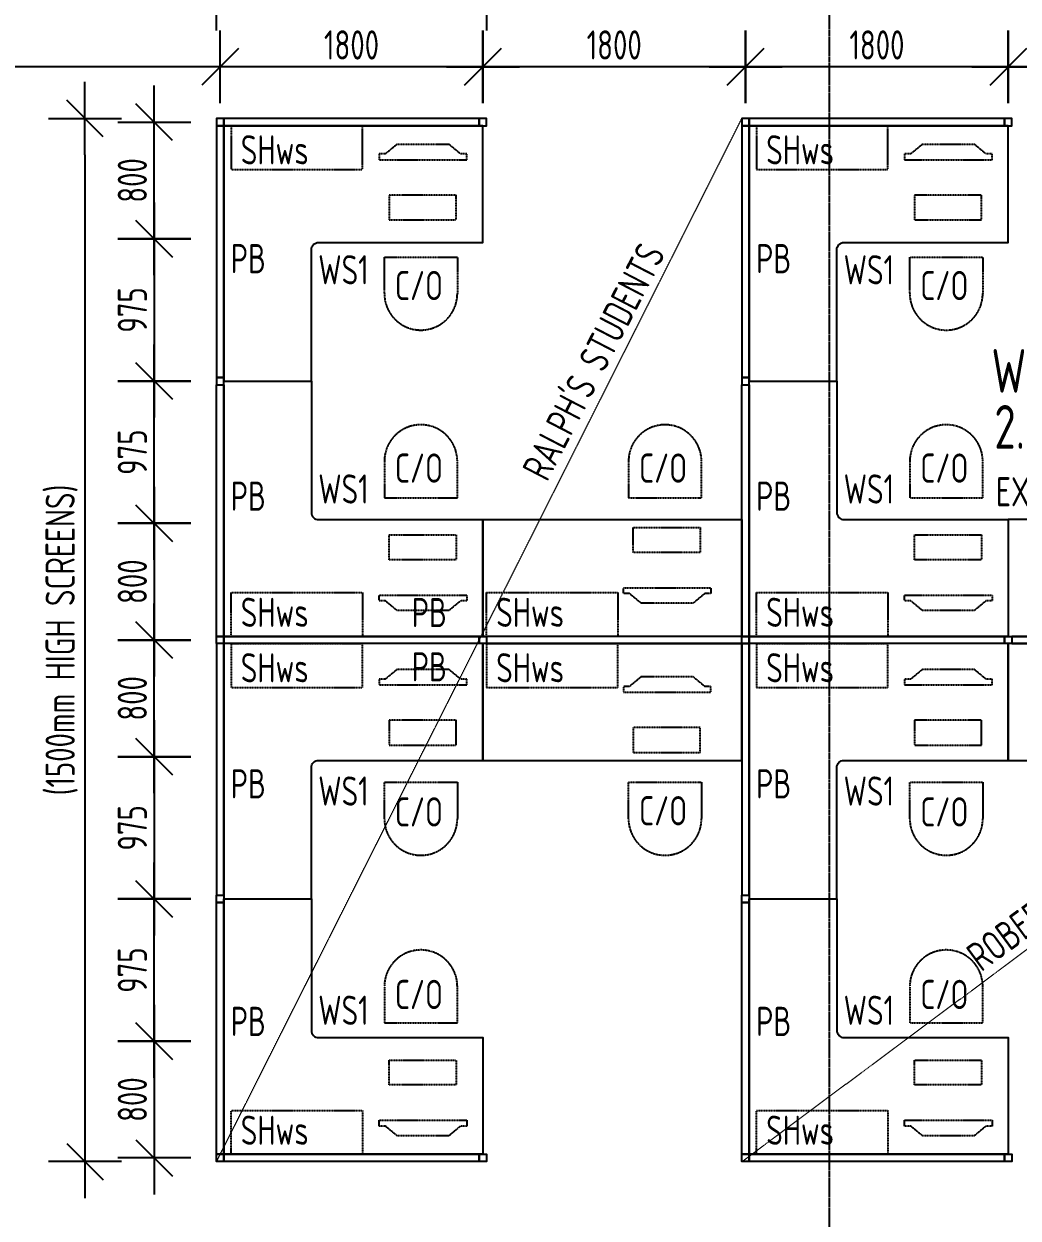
# Model space of a CAD drawing. Header units: millimetres. Extents: x -45258 to 103756, y -3540 to 105026.
# Drawn here: x 40454 to 47266, y 7605 to 15791 of the extents above; entities that cross this region are included whole.
import ezdxf
from ezdxf.enums import TextEntityAlignment as Align

# ---------------------------------------------------------------- set-up
doc = ezdxf.new("R2010")
doc.units = ezdxf.units.MM
doc.header["$LTSCALE"] = 0.4
for name, pattern in [('BLD-80-FL-2$0$CENTER', [50.8, 31.75, -6.35, 6.35, -6.35]), ('BLD-80-FL-2$0$DASHED2', [9.525, 6.35, -3.175]), ('BLD-80-FL-2$0$HIDDEN2', [4.7625, 3.175, -1.5875])]:
    doc.linetypes.add(name, pattern=pattern)
for name, color, linetype in [('BLD-80-FL-2$0$FU-EQPT-6H2', 6, 'BLD-80-FL-2$0$HIDDEN2'), ('BLD-80-FL-2$0$FU-EQPT-8H2', 8, 'BLD-80-FL-2$0$HIDDEN2'), ('BLD-80-FL-2$0$FU-FIXD-7CO-NEW', 7, 'Continuous'), ('BLD-80-FL-2$0$FU-FURN-6H2', 6, 'BLD-80-FL-2$0$HIDDEN2'), ('BLD-80-FL-2$0$ST-GRID-9CE', 9, 'BLD-80-FL-2$0$CENTER'), ('BLD-80-FL-2$0$TX-ATTR-7CO', 7, 'Continuous'), ('BLD-80-FL-2$0$TX-DIMS-8C0-100', 8, 'Continuous'), ('BLD-80-FL-2$0$TX-NOTE-7CO', 7, 'Continuous'), ('BLD-80-FL-2$0$TX-RMNU-2C0-100', 2, 'Continuous'), ('BLD-80-FL-2$0$TX-ROOM-2CO-100', 2, 'Continuous'), ('BLD-80-FL-2$0$TX-ROOM-2CO-NEW', 2, 'Continuous'), ('BLD-80-FL-2$0$TX-TEXT-7C0-100', 7, 'Continuous'), ('XREF', 8, 'Continuous')]:
    doc.layers.add(name, color=color, linetype=linetype)
doc.layers.add('BLD-80-FL-2$0$TX-LINE-6CO', color=6, linetype='Continuous', lineweight=18)
doc.styles.add('BLD-80-FL-2$0$Isocp2', font='isocp2.shx')
doc.styles.add('BLD-80-FL-2$0$STANDARD', font='isocp2.shx', dxfattribs={"width": 0.8})
doc.dimstyles.new('BLD-80-FL-2$0$TX-DIMS100', dxfattribs={"dimtxt": 200, "dimasz": 250, "dimexe": 125, "dimexo": 500, "dimgap": 50, "dimtad": 1, "dimdec": 1, "dimdsep": 46, "dimtxsty": 'BLD-80-FL-2$0$STANDARD', "dimblk1": 'BLD-80-FL-2$0$DIMTICK', "dimblk2": 'BLD-80-FL-2$0$DIMTICK', "dimsah": 1, "dimcen": 2.5, "dimse1": 1, "dimse2": 1, "dimclrd": 8, "dimclre": 8, "dimclrt": 2, "dimadec": 0, "dimazin": 0, "dimtfac": 1, "dimtdec": 1, "dimtmove": 2, "dimatfit": 3, "dimldrblk": 'BLD-80-FL-2$0$DIMTICK', "dimfxl": 1, "dimtolj": 1, "dimtzin": 0, "dimarcsym": 0})

# ---------------------------------------------------------------- blocks, each defined once
blk = doc.blocks.new('*U23')
blk.add_lwpolyline([(0, 822.5), (900, 822.5), (900, 1122.5), (0, 1122.5)], close=True)
at = {"layer": 'BLD-80-FL-2$0$TX-ATTR-7CO', "linetype": 'Continuous', "ltscale": 5, "style": 'BLD-80-FL-2$0$STANDARD', "width": 0.8}
for p in [(102.8, 780), (102.8, 533.3)]:
    blk.add_attdef('EQUIPMENT-TYPE', p, '', height=200, dxfattribs=at)
blk = doc.blocks.new('BLD-80-FL-2$0$NOTE')
at = {"layer": 'BLD-80-FL-2$0$TX-ATTR-7CO', "style": 'BLD-80-FL-2$0$Isocp2'}
blk.add_attdef('WWW', text='', height=2, dxfattribs=at).set_placement((0, 0), align=Align.MIDDLE)
blk = doc.blocks.new('BLD-80-FL-2$0$DIMTICK')
for p, q in [((0, 1), (0, -1)), ((-1, 0), (1, 0))]:
    blk.add_line(p, q)
at = {"color": 2, "linetype": 'Continuous'}
blk.add_line((-0.5, -0.5), (0.5, 0.5), dxfattribs=at)
blk = doc.blocks.new('*D84')
at = {"layer": 'BLD-80-FL-2$0$TX-DIMS-8C0-100', "color": 8, "lineweight": -2, "transparency": 16777216}
blk.add_line((41573.3, 15025), (41573.3, 15325), dxfattribs=at)
at = {"layer": 'Defpoints', "color": 0, "transparency": 16777216}
for p in [(41573.3, 15575), (42050, 15575), (42050, 14775)]:
    blk.add_point(p, dxfattribs=at)
at = {"layer": 'BLD-80-FL-2$0$TX-DIMS-8C0-100', "color": 8, "lineweight": -2, "transparency": 16777216, "xscale": 250, "yscale": 250, "zscale": 250}
for p, rotation in [((41573.3, 15575), 90), ((41573.3, 14775), 270)]:
    blk.add_blockref('BLD-80-FL-2$0$DIMTICK', p, dxfattribs=dict(at, rotation=rotation))
at = {"layer": 'BLD-80-FL-2$0$TX-DIMS-8C0-100', "color": 2, "transparency": 16777216, "insert": (41423.3, 15175), "char_height": 200, "attachment_point": 5, "rotation": 90, "style": 'BLD-80-FL-2$0$STANDARD'}
blk.add_mtext('\\A1;800', dxfattribs=at)
blk = doc.blocks.new('*D85')
at = {"layer": 'BLD-80-FL-2$0$TX-DIMS-8C0-100', "color": 8, "lineweight": -2, "transparency": 16777216}
blk.add_line((41573.3, 14525), (41573.3, 14050), dxfattribs=at)
at = {"layer": 'Defpoints', "color": 0, "transparency": 16777216}
for p in [(42050, 14775), (41573.3, 13800), (42050, 13800)]:
    blk.add_point(p, dxfattribs=at)
at = {"layer": 'BLD-80-FL-2$0$TX-DIMS-8C0-100', "color": 8, "lineweight": -2, "transparency": 16777216, "xscale": 250, "yscale": 250, "zscale": 250}
for p, rotation in [((41573.3, 14775), 90), ((41573.3, 13800), 270)]:
    blk.add_blockref('BLD-80-FL-2$0$DIMTICK', p, dxfattribs=dict(at, rotation=rotation))
at = {"layer": 'BLD-80-FL-2$0$TX-DIMS-8C0-100', "color": 2, "transparency": 16777216, "insert": (41423.3, 14287.5), "char_height": 200, "attachment_point": 5, "rotation": 90, "style": 'BLD-80-FL-2$0$STANDARD'}
blk.add_mtext('\\A1;975', dxfattribs=at)
blk = doc.blocks.new('*D86')
at = {"layer": 'BLD-80-FL-2$0$TX-DIMS-8C0-100', "color": 8, "lineweight": -2, "transparency": 16777216}
blk.add_line((43575, 15953.7), (42275, 15953.7), dxfattribs=at)
at = {"layer": 'Defpoints', "color": 0, "transparency": 16777216}
for p in [(42025, 15953.7), (42025, 15550), (43825, 15550)]:
    blk.add_point(p, dxfattribs=at)
at = {"layer": 'BLD-80-FL-2$0$TX-DIMS-8C0-100', "color": 8, "lineweight": -2, "transparency": 16777216, "xscale": 250, "yscale": 250, "zscale": 250, "rotation": 180}
blk.add_blockref('BLD-80-FL-2$0$DIMTICK', (42025, 15953.7), dxfattribs=at)
at = {"layer": 'BLD-80-FL-2$0$TX-DIMS-8C0-100', "color": 8, "lineweight": -2, "transparency": 16777216, "xscale": 250, "yscale": 250, "zscale": 250}
blk.add_blockref('BLD-80-FL-2$0$DIMTICK', (43825, 15953.7), dxfattribs=at)
at = {"layer": 'BLD-80-FL-2$0$TX-DIMS-8C0-100', "color": 2, "transparency": 16777216, "insert": (42925, 16103.7), "char_height": 200, "attachment_point": 5, "style": 'BLD-80-FL-2$0$STANDARD'}
blk.add_mtext('\\A1;1800', dxfattribs=at)
blk = doc.blocks.new('*D87')
at = {"layer": 'BLD-80-FL-2$0$TX-DIMS-8C0-100', "color": 8, "lineweight": -2, "transparency": 16777216}
blk.add_line((41573.3, 12575), (41573.3, 12275), dxfattribs=at)
at = {"layer": 'Defpoints', "color": 0, "transparency": 16777216}
for p in [(42050, 12825), (41573.3, 12025), (42050, 12025)]:
    blk.add_point(p, dxfattribs=at)
at = {"layer": 'BLD-80-FL-2$0$TX-DIMS-8C0-100', "color": 8, "lineweight": -2, "transparency": 16777216, "xscale": 250, "yscale": 250, "zscale": 250}
for p, rotation in [((41573.3, 12825), 90), ((41573.3, 12025), 270)]:
    blk.add_blockref('BLD-80-FL-2$0$DIMTICK', p, dxfattribs=dict(at, rotation=rotation))
at = {"layer": 'BLD-80-FL-2$0$TX-DIMS-8C0-100', "color": 2, "transparency": 16777216, "insert": (41423.3, 12425), "char_height": 200, "attachment_point": 5, "rotation": 90, "style": 'BLD-80-FL-2$0$STANDARD'}
blk.add_mtext('\\A1;800', dxfattribs=at)
blk = doc.blocks.new('*D88')
at = {"layer": 'BLD-80-FL-2$0$TX-DIMS-8C0-100', "color": 8, "lineweight": -2, "transparency": 16777216}
blk.add_line((41573.3, 13075), (41573.3, 13550), dxfattribs=at)
at = {"layer": 'Defpoints', "color": 0, "transparency": 16777216}
for p in [(41573.3, 13800), (42050, 13800), (42050, 12825)]:
    blk.add_point(p, dxfattribs=at)
at = {"layer": 'BLD-80-FL-2$0$TX-DIMS-8C0-100', "color": 8, "lineweight": -2, "transparency": 16777216, "xscale": 250, "yscale": 250, "zscale": 250}
for p, rotation in [((41573.3, 13800), 90), ((41573.3, 12825), 270)]:
    blk.add_blockref('BLD-80-FL-2$0$DIMTICK', p, dxfattribs=dict(at, rotation=rotation))
at = {"layer": 'BLD-80-FL-2$0$TX-DIMS-8C0-100', "color": 2, "transparency": 16777216, "insert": (41423.3, 13312.5), "char_height": 200, "attachment_point": 5, "rotation": 90, "style": 'BLD-80-FL-2$0$STANDARD'}
blk.add_mtext('\\A1;975', dxfattribs=at)
blk = doc.blocks.new('*D89')
at = {"layer": 'BLD-80-FL-2$0$TX-DIMS-8C0-100', "color": 8, "lineweight": -2, "transparency": 16777216}
blk.add_line((41573.3, 9025), (41573.3, 8725), dxfattribs=at)
at = {"layer": 'Defpoints', "color": 0, "transparency": 16777216}
for p in [(42050, 9275), (41573.3, 8475), (42050, 8475)]:
    blk.add_point(p, dxfattribs=at)
at = {"layer": 'BLD-80-FL-2$0$TX-DIMS-8C0-100', "color": 8, "lineweight": -2, "transparency": 16777216, "xscale": 250, "yscale": 250, "zscale": 250}
for p, rotation in [((41573.3, 9275), 90), ((41573.3, 8475), 270)]:
    blk.add_blockref('BLD-80-FL-2$0$DIMTICK', p, dxfattribs=dict(at, rotation=rotation))
at = {"layer": 'BLD-80-FL-2$0$TX-DIMS-8C0-100', "color": 2, "transparency": 16777216, "insert": (41423.3, 8875), "char_height": 200, "attachment_point": 5, "rotation": 90, "style": 'BLD-80-FL-2$0$STANDARD'}
blk.add_mtext('\\A1;800', dxfattribs=at)
blk = doc.blocks.new('*D90')
at = {"layer": 'BLD-80-FL-2$0$TX-DIMS-8C0-100', "color": 8, "lineweight": -2, "transparency": 16777216}
blk.add_line((41573.3, 9525), (41573.3, 10000), dxfattribs=at)
at = {"layer": 'Defpoints', "color": 0, "transparency": 16777216}
for p in [(41573.3, 10250), (42050, 10250), (42050, 9275)]:
    blk.add_point(p, dxfattribs=at)
at = {"layer": 'BLD-80-FL-2$0$TX-DIMS-8C0-100', "color": 8, "lineweight": -2, "transparency": 16777216, "xscale": 250, "yscale": 250, "zscale": 250}
for p, rotation in [((41573.3, 10250), 90), ((41573.3, 9275), 270)]:
    blk.add_blockref('BLD-80-FL-2$0$DIMTICK', p, dxfattribs=dict(at, rotation=rotation))
at = {"layer": 'BLD-80-FL-2$0$TX-DIMS-8C0-100', "color": 2, "transparency": 16777216, "insert": (41423.3, 9762.5), "char_height": 200, "attachment_point": 5, "rotation": 90, "style": 'BLD-80-FL-2$0$STANDARD'}
blk.add_mtext('\\A1;975', dxfattribs=at)
blk = doc.blocks.new('*D91')
at = {"layer": 'BLD-80-FL-2$0$TX-DIMS-8C0-100', "color": 8, "lineweight": -2, "transparency": 16777216}
blk.add_line((41573.3, 11475), (41573.3, 11775), dxfattribs=at)
at = {"layer": 'Defpoints', "color": 0, "transparency": 16777216}
for p in [(41573.3, 12025), (42050, 12025), (42050, 11225)]:
    blk.add_point(p, dxfattribs=at)
at = {"layer": 'BLD-80-FL-2$0$TX-DIMS-8C0-100', "color": 8, "lineweight": -2, "transparency": 16777216, "xscale": 250, "yscale": 250, "zscale": 250}
for p, rotation in [((41573.3, 12025), 90), ((41573.3, 11225), 270)]:
    blk.add_blockref('BLD-80-FL-2$0$DIMTICK', p, dxfattribs=dict(at, rotation=rotation))
at = {"layer": 'BLD-80-FL-2$0$TX-DIMS-8C0-100', "color": 2, "transparency": 16777216, "insert": (41423.3, 11625), "char_height": 200, "attachment_point": 5, "rotation": 90, "style": 'BLD-80-FL-2$0$STANDARD'}
blk.add_mtext('\\A1;800', dxfattribs=at)
blk = doc.blocks.new('*D92')
at = {"layer": 'BLD-80-FL-2$0$TX-DIMS-8C0-100', "color": 8, "lineweight": -2, "transparency": 16777216}
blk.add_line((41573.3, 10975), (41573.3, 10500), dxfattribs=at)
at = {"layer": 'Defpoints', "color": 0, "transparency": 16777216}
for p in [(42050, 11225), (41573.3, 10250), (42050, 10250)]:
    blk.add_point(p, dxfattribs=at)
at = {"layer": 'BLD-80-FL-2$0$TX-DIMS-8C0-100', "color": 8, "lineweight": -2, "transparency": 16777216, "xscale": 250, "yscale": 250, "zscale": 250}
for p, rotation in [((41573.3, 11225), 90), ((41573.3, 10250), 270)]:
    blk.add_blockref('BLD-80-FL-2$0$DIMTICK', p, dxfattribs=dict(at, rotation=rotation))
at = {"layer": 'BLD-80-FL-2$0$TX-DIMS-8C0-100', "color": 2, "transparency": 16777216, "insert": (41423.3, 10737.5), "char_height": 200, "attachment_point": 5, "rotation": 90, "style": 'BLD-80-FL-2$0$STANDARD'}
blk.add_mtext('\\A1;975', dxfattribs=at)
blk = doc.blocks.new('*D93')
at = {"layer": 'BLD-80-FL-2$0$TX-DIMS-8C0-100', "color": 8, "lineweight": -2, "transparency": 16777216}
blk.add_line((45375, 15953.7), (44075, 15953.7), dxfattribs=at)
at = {"layer": 'Defpoints', "color": 0, "transparency": 16777216}
for p in [(43825, 15953.7), (43825, 15550), (45625, 15550)]:
    blk.add_point(p, dxfattribs=at)
at = {"layer": 'BLD-80-FL-2$0$TX-DIMS-8C0-100', "color": 8, "lineweight": -2, "transparency": 16777216, "xscale": 250, "yscale": 250, "zscale": 250, "rotation": 180}
blk.add_blockref('BLD-80-FL-2$0$DIMTICK', (43825, 15953.7), dxfattribs=at)
at = {"layer": 'BLD-80-FL-2$0$TX-DIMS-8C0-100', "color": 8, "lineweight": -2, "transparency": 16777216, "xscale": 250, "yscale": 250, "zscale": 250}
blk.add_blockref('BLD-80-FL-2$0$DIMTICK', (45625, 15953.7), dxfattribs=at)
at = {"layer": 'BLD-80-FL-2$0$TX-DIMS-8C0-100', "color": 2, "transparency": 16777216, "insert": (44725, 16103.7), "char_height": 200, "attachment_point": 5, "style": 'BLD-80-FL-2$0$STANDARD'}
blk.add_mtext('\\A1;1800', dxfattribs=at)
blk = doc.blocks.new('*D94')
at = {"layer": 'BLD-80-FL-2$0$TX-DIMS-8C0-100', "color": 8, "lineweight": -2, "transparency": 16777216}
blk.add_line((47175, 15953.7), (45875, 15953.7), dxfattribs=at)
at = {"layer": 'Defpoints', "color": 0, "transparency": 16777216}
for p in [(45625, 15953.7), (45625, 15550), (47425, 15550)]:
    blk.add_point(p, dxfattribs=at)
at = {"layer": 'BLD-80-FL-2$0$TX-DIMS-8C0-100', "color": 8, "lineweight": -2, "transparency": 16777216, "xscale": 250, "yscale": 250, "zscale": 250, "rotation": 180}
blk.add_blockref('BLD-80-FL-2$0$DIMTICK', (45625, 15953.7), dxfattribs=at)
at = {"layer": 'BLD-80-FL-2$0$TX-DIMS-8C0-100', "color": 8, "lineweight": -2, "transparency": 16777216, "xscale": 250, "yscale": 250, "zscale": 250}
blk.add_blockref('BLD-80-FL-2$0$DIMTICK', (47425, 15953.7), dxfattribs=at)
at = {"layer": 'BLD-80-FL-2$0$TX-DIMS-8C0-100', "color": 2, "transparency": 16777216, "insert": (46525, 16103.7), "char_height": 200, "attachment_point": 5, "style": 'BLD-80-FL-2$0$STANDARD'}
blk.add_mtext('\\A1;1800', dxfattribs=at)
blk = doc.blocks.new('*D95')
at = {"layer": 'BLD-80-FL-2$0$TX-DIMS-8C0-100', "color": 8, "lineweight": -2, "transparency": 16777216}
blk.add_line((48375, 15953.7), (47675, 15953.7), dxfattribs=at)
at = {"layer": 'Defpoints', "color": 0, "transparency": 16777216}
for p in [(47425, 15953.7), (47425, 15550), (48625, 15550)]:
    blk.add_point(p, dxfattribs=at)
at = {"layer": 'BLD-80-FL-2$0$TX-DIMS-8C0-100', "color": 8, "lineweight": -2, "transparency": 16777216, "xscale": 250, "yscale": 250, "zscale": 250, "rotation": 180}
blk.add_blockref('BLD-80-FL-2$0$DIMTICK', (47425, 15953.7), dxfattribs=at)
at = {"layer": 'BLD-80-FL-2$0$TX-DIMS-8C0-100', "color": 8, "lineweight": -2, "transparency": 16777216, "xscale": 250, "yscale": 250, "zscale": 250}
blk.add_blockref('BLD-80-FL-2$0$DIMTICK', (48625, 15953.7), dxfattribs=at)
at = {"layer": 'BLD-80-FL-2$0$TX-DIMS-8C0-100', "color": 2, "transparency": 16777216, "insert": (48025, 16103.8), "char_height": 200, "attachment_point": 5, "style": 'BLD-80-FL-2$0$STANDARD'}
blk.add_mtext('\\A1;1200', dxfattribs=at)
blk = doc.blocks.new('*D103')
at = {"layer": 'BLD-80-FL-2$0$TX-DIMS-8C0-100', "color": 8, "lineweight": -2, "transparency": 16777216}
blk.add_line((41098.6, 15350), (41098.6, 8700), dxfattribs=at)
at = {"layer": 'Defpoints', "color": 0, "transparency": 16777216}
for p in [(42000, 15600), (41098.6, 8450), (42000, 8450)]:
    blk.add_point(p, dxfattribs=at)
at = {"layer": 'BLD-80-FL-2$0$TX-DIMS-8C0-100', "color": 8, "lineweight": -2, "transparency": 16777216, "xscale": 250, "yscale": 250, "zscale": 250}
for p, rotation in [((41098.6, 15600), 90), ((41098.6, 8450), 270)]:
    blk.add_blockref('BLD-80-FL-2$0$DIMTICK', p, dxfattribs=dict(at, rotation=rotation))
at = {"layer": 'BLD-80-FL-2$0$TX-DIMS-8C0-100', "color": 2, "transparency": 16777216, "insert": (40938.6, 12025), "char_height": 200, "attachment_point": 5, "rotation": 90, "style": 'BLD-80-FL-2$0$STANDARD'}
blk.add_mtext('\\A1;(1500mm HIGH SCREENS)', dxfattribs=at)
blk = doc.blocks.new('*D104')
at = {"layer": 'BLD-80-FL-2$0$TX-DIMS-8C0-100', "color": 8, "lineweight": -2, "transparency": 16777216}
blk.add_line((43600, 16453.7), (42250, 16453.7), dxfattribs=at)
at = {"layer": 'Defpoints', "color": 0, "transparency": 16777216}
for p in [(42000, 16453.7), (42000, 15600), (43850, 15600)]:
    blk.add_point(p, dxfattribs=at)
at = {"layer": 'BLD-80-FL-2$0$TX-DIMS-8C0-100', "color": 8, "lineweight": -2, "transparency": 16777216, "xscale": 250, "yscale": 250, "zscale": 250, "rotation": 180}
blk.add_blockref('BLD-80-FL-2$0$DIMTICK', (42000, 16453.7), dxfattribs=at)
at = {"layer": 'BLD-80-FL-2$0$TX-DIMS-8C0-100', "color": 8, "lineweight": -2, "transparency": 16777216, "xscale": 250, "yscale": 250, "zscale": 250}
blk.add_blockref('BLD-80-FL-2$0$DIMTICK', (43850, 16453.7), dxfattribs=at)
at = {"layer": 'BLD-80-FL-2$0$TX-DIMS-8C0-100', "color": 2, "transparency": 16777216, "insert": (42984.7, 16841.6), "char_height": 200, "attachment_point": 5, "style": 'BLD-80-FL-2$0$STANDARD'}
blk.add_mtext('\\A1;(1500mm HIGH SCREEN)', dxfattribs=at)
blk = doc.blocks.new('BLD-80-FL-2$0$RMIDEN-2')
at = {"layer": 'BLD-80-FL-2$0$TX-RMNU-2C0-100', "style": 'BLD-80-FL-2$0$STANDARD'}
blk.add_attdef('ROOMNUM', (-11.5, 487.7), '', height=300, dxfattribs=at)
at = {"layer": 'BLD-80-FL-2$0$TX-ROOM-2CO-100', "style": 'BLD-80-FL-2$0$STANDARD'}
for tag, p in [('ROOMNAM1', (-12.1, 1710.3)), ('ROOMNAM2', (-12.1, 1300.5)), ('ROOMNAM3', (-12.1, 892.8))]:
    blk.add_attdef(tag, p, '', height=300, dxfattribs=at)
at = {"layer": 'BLD-80-FL-2$0$TX-TEXT-7C0-100', "style": 'BLD-80-FL-2$0$STANDARD'}
blk.add_attdef('XX', (2, 157.6), '', height=200, dxfattribs=at)
blk = doc.blocks.new('BLD-80-FL-2', base_point=(226.58, 457.44))
at = {"layer": 'BLD-80-FL-2$0$FU-EQPT-8H2'}
for points in [[(43672.67, 15356.56), (43593.01, 15422.47), (43236.18, 15422.47), (43156.52, 15356.56), (43114.59, 15356.56), (43114.59, 15316.88), (43714.59, 15316.88), (43714.59, 15356.56)], [(47272.67, 15356.56), (47193.01, 15422.47), (46836.18, 15422.47), (46756.52, 15356.56), (46714.59, 15356.56), (46714.59, 15316.88), (47314.59, 15316.88), (47314.59, 15356.56)], [(43181.99, 15074.91), (43181.99, 14904.91), (43641.99, 14904.91), (43641.99, 15074.91)], [(46781.99, 15074.91), (46781.99, 14904.91), (47241.99, 14904.91), (47241.99, 15074.91)], [(44854.89, 12625.11), (44854.89, 12795.11), (45314.89, 12795.11), (45314.89, 12625.11)], [(43181.99, 12575.11), (43181.99, 12745.11), (43641.99, 12745.11), (43641.99, 12575.11)], [(46781.99, 12575.11), (46781.99, 12745.11), (47241.99, 12745.11), (47241.99, 12575.11)], [(45345.56, 12343.46), (45265.91, 12277.55), (44909.07, 12277.55), (44829.42, 12343.46), (44787.49, 12343.46), (44787.49, 12383.14), (45387.49, 12383.14), (45387.49, 12343.46)], [(43672.67, 12293.46), (43593.01, 12227.55), (43236.18, 12227.55), (43156.52, 12293.46), (43114.59, 12293.46), (43114.59, 12333.14), (43714.59, 12333.14), (43714.59, 12293.46)], [(47272.67, 12293.46), (47193.01, 12227.55), (46836.18, 12227.55), (46756.52, 12293.46), (46714.59, 12293.46), (46714.59, 12333.14), (47314.59, 12333.14), (47314.59, 12293.46)], [(43672.67, 11756.56), (43593.01, 11822.47), (43236.18, 11822.47), (43156.52, 11756.56), (43114.59, 11756.56), (43114.59, 11716.88), (43714.59, 11716.88), (43714.59, 11756.56)], [(47272.67, 11756.56), (47193.01, 11822.47), (46836.18, 11822.47), (46756.52, 11756.56), (46714.59, 11756.56), (46714.59, 11716.88), (47314.59, 11716.88), (47314.59, 11756.56)], [(45345.56, 11706.56), (45265.91, 11772.47), (44909.07, 11772.47), (44829.42, 11706.56), (44787.49, 11706.56), (44787.49, 11666.88), (45387.49, 11666.88), (45387.49, 11706.56)], [(43181.99, 11474.91), (43181.99, 11304.91), (43641.99, 11304.91), (43641.99, 11474.91)], [(46781.99, 11474.91), (46781.99, 11304.91), (47241.99, 11304.91), (47241.99, 11474.91)], [(44854.89, 11424.91), (44854.89, 11254.91), (45314.89, 11254.91), (45314.89, 11424.91)], [(43181.99, 8975.11), (43181.99, 9145.11), (43641.99, 9145.11), (43641.99, 8975.11)], [(46781.99, 8975.11), (46781.99, 9145.11), (47241.99, 9145.11), (47241.99, 8975.11)], [(43672.67, 8693.46), (43593.01, 8627.55), (43236.18, 8627.55), (43156.52, 8693.46), (43114.59, 8693.46), (43114.59, 8733.14), (43714.59, 8733.14), (43714.59, 8693.46)], [(47272.67, 8693.46), (47193.01, 8627.55), (46836.18, 8627.55), (46756.52, 8693.46), (46714.59, 8693.46), (46714.59, 8733.14), (47314.59, 8733.14), (47314.59, 8693.46)]]:
    blk.add_lwpolyline(points, close=True, dxfattribs=at)
at = {"layer": 'BLD-80-FL-2$0$FU-FIXD-7CO-NEW'}
for points in [[(42000, 15550.01), (42050, 15550.01), (42050, 15600.01), (42000, 15600.01)], [(42050, 15550.01), (43800, 15550.01), (43800, 15600.01), (42050, 15600.01)], [(43800, 15550.01), (43850, 15550.01), (43850, 15600.01), (43800, 15600.01)], [(45600, 15550.01), (45650, 15550.01), (45650, 15600.01), (45600, 15600.01)], [(45650, 15550.01), (47400, 15550.01), (47400, 15600.01), (45650, 15600.01)], [(47400, 15550.01), (47450, 15550.01), (47450, 15600.01), (47400, 15600.01)], [(42000, 13825.01), (42050, 13825.01), (42050, 15550.01), (42000, 15550.01)], [(45600, 13825.01), (45650, 13825.01), (45650, 15550.01), (45600, 15550.01)], [(42000, 13775.01), (42050, 13775.01), (42050, 13825.01), (42000, 13825.01)], [(42000, 13775.01), (42050, 13775.01), (42050, 12050.01), (42000, 12050.01)], [(45600, 13775.01), (45650, 13775.01), (45650, 13825.01), (45600, 13825.01)], [(45600, 13775.01), (45650, 13775.01), (45650, 12050.01), (45600, 12050.01)], [(45600, 12050.01), (43825, 12050.01), (43825, 12850.01), (45600.38, 12850.01)], [(47425, 12050.01), (48625, 12050.01), (48625, 12850.01), (47425, 12850.01)], [(42000, 12050.01), (42050, 12050.01), (42050, 12000.01), (42000, 12000.01)], [(42050, 12050.01), (43800, 12050.01), (43800, 12000.01), (42050, 12000.01)], [(43800, 12050.01), (43850, 12050.01), (43850, 12000.01), (43800, 12000.01)], [(43850, 12000.01), (45650, 12000.01), (45650, 12050.01), (43850, 12050.01)], [(45600, 12050.01), (45650, 12050.01), (45650, 12000.01), (45600, 12000.01)], [(45650, 12050.01), (47400, 12050.01), (47400, 12000.01), (45650, 12000.01)], [(47400, 12050.01), (47450, 12050.01), (47450, 12000.01), (47400, 12000.01)], [(47450, 12000.01), (48600, 12000.01), (48600, 12050.01), (47450, 12050.01)], [(42000, 10275.01), (42050, 10275.01), (42050, 12000.01), (42000, 12000.01)], [(45600, 12000.01), (43825, 12000.01), (43825, 11200.01), (45600, 11200.01)], [(45600, 10275.01), (45650, 10275.01), (45650, 12000.01), (45600, 12000.01)], [(47425, 11200.01), (48625, 11200.01), (48625, 12000.01), (47425, 12000.01)], [(42000, 10275.01), (42050, 10275.01), (42050, 10225.01), (42000, 10225.01)], [(45600, 10275.01), (45650, 10275.01), (45650, 10225.01), (45600, 10225.01)], [(42000, 10225.01), (42050, 10225.01), (42050, 8500.01), (42000, 8500.01)], [(45600, 10225.01), (45650, 10225.01), (45650, 8500.01), (45600, 8500.01)], [(42000, 8500.01), (42050, 8500.01), (42050, 8450.01), (42000, 8450.01)], [(42050, 8500.01), (43800, 8500.01), (43800, 8450.01), (42050, 8450.01)], [(43800, 8500.01), (43850, 8500.01), (43850, 8450.01), (43800, 8450.01)], [(45600, 8500.01), (45650, 8500.01), (45650, 8450.01), (45600, 8450.01)], [(45650, 8500.01), (47400, 8500.01), (47400, 8450.01), (45650, 8450.01)], [(47400, 8500.01), (47450, 8500.01), (47450, 8450.01), (47400, 8450.01)]]:
    blk.add_lwpolyline(points, close=True, dxfattribs=at)
at = {"layer": 'BLD-80-FL-2$0$FU-FIXD-7CO-NEW', "flags": 128}
for points in [[(43825, 15550.01), (42050, 15550.01), (42050, 13800.01), (42650, 13800.01), (42650, 14700.01, -0.4142136), (42700, 14750.01), (43825, 14750.01)], [(47425, 15550.01), (45650, 15550.01), (45650, 13800.01), (46250, 13800.01), (46250, 14700.01, -0.4142136), (46300, 14750.01), (47425, 14750.01)], [(43825, 12050.01), (42050, 12050.01), (42050, 13800.01), (42650, 13800.01), (42650, 12900.01, 0.4142136), (42700, 12850.01), (43825, 12850.01)], [(47425, 12050.01), (45650, 12050.01), (45650, 13800.01), (46250, 13800.01), (46250, 12900.01, 0.4142136), (46300, 12850.01), (47425, 12850.01)], [(43825, 12000.01), (42050, 12000.01), (42050, 10250.01), (42650, 10250.01), (42650, 11150.01, -0.4142136), (42700, 11200.01), (43825, 11200.01)], [(47425, 12000.01), (45650, 12000.01), (45650, 10250.01), (46250, 10250.01), (46250, 11150.01, -0.4142136), (46300, 11200.01), (47425, 11200.01)], [(43825, 8500.01), (42050, 8500.01), (42050, 10250.01), (42650, 10250.01), (42650, 9350.01, 0.4142136), (42700, 9300.01), (43825, 9300.01)], [(47425, 8500.01), (45650, 8500.01), (45650, 10250.01), (46250, 10250.01), (46250, 9350.01, 0.4142136), (46300, 9300.01), (47425, 9300.01)]]:
    blk.add_lwpolyline(points, format="xyb", close=True, dxfattribs=at)
at = {"layer": 'BLD-80-FL-2$0$FU-FURN-6H2'}
for points in [[(43150.15, 14399.65), (43150.15, 14649.65), (43650.15, 14649.65), (43650.15, 14399.65, -1)], [(46750.15, 14399.65), (46750.15, 14649.65), (47250.15, 14649.65), (47250.15, 14399.65, -1)], [(43150.15, 13250.37), (43150.15, 13000.37), (43650.15, 13000.37), (43650.15, 13250.37, 1)], [(44823.04, 13250.37), (44823.04, 13000.37), (45323.04, 13000.37), (45323.04, 13250.37, 1)], [(46750.15, 13250.37), (46750.15, 13000.37), (47250.15, 13000.37), (47250.15, 13250.37, 1)], [(43150.15, 10799.65), (43150.15, 11049.65), (43650.15, 11049.65), (43650.15, 10799.65, -1)], [(44823.04, 10799.65), (44823.04, 11049.65), (45323.04, 11049.65), (45323.04, 10799.65, -1)], [(46750.15, 10799.65), (46750.15, 11049.65), (47250.15, 11049.65), (47250.15, 10799.65, -1)], [(43150.15, 9650.37), (43150.15, 9400.37), (43650.15, 9400.37), (43650.15, 9650.37, 1)], [(46750.15, 9650.37), (46750.15, 9400.37), (47250.15, 9400.37), (47250.15, 9650.37, 1)]]:
    blk.add_lwpolyline(points, format="xyb", close=True, dxfattribs=at)
at = {"layer": 'BLD-80-FL-2$0$ST-GRID-9CE'}
blk.add_line((46200, -2523.99), (46199.97, 31750), dxfattribs=at)
at = {"layer": 'BLD-80-FL-2$0$TX-DIMS-8C0-100'}
blk.add_line((41775, 15953.73), (37946.91, 15953.73), dxfattribs=at)
at = {"layer": 'BLD-80-FL-2$0$TX-LINE-6CO', "linetype": 'BLD-80-FL-2$0$DASHED2'}
for p, q in [((42000, 8450.01), (45600, 15600.01)), ((45600, 8450.01), (55200, 15600.01))]:
    blk.add_line(p, q, dxfattribs=at)
at = {"layer": 'BLD-80-FL-2$0$FU-EQPT-6H2'}
ref = blk.add_blockref('*U23', (42100, 14427.47), dxfattribs=at)
ref.add_attrib('EQUIPMENT-TYPE', 'SHws', (42166.46, 15284.99), dxfattribs={"layer": 'BLD-80-FL-2$0$TX-ATTR-7CO', "linetype": 'Continuous', "ltscale": 5, "height": 200, "style": 'BLD-80-FL-2$0$STANDARD', "width": 0.8})
ref = blk.add_blockref('*U23', (45700, 14427.47), dxfattribs=at)
ref.add_attrib('EQUIPMENT-TYPE', 'SHws', (45766.46, 15284.99), dxfattribs={"layer": 'BLD-80-FL-2$0$TX-ATTR-7CO', "linetype": 'Continuous', "ltscale": 5, "height": 200, "style": 'BLD-80-FL-2$0$STANDARD', "width": 0.8})
ref = blk.add_blockref('*U23', (42100, 13172.55), dxfattribs=dict(at, xscale=-1, rotation=180))
ref.add_attrib('EQUIPMENT-TYPE', 'SHws', (42166.46, 12115.02), dxfattribs={"layer": 'BLD-80-FL-2$0$TX-ATTR-7CO', "linetype": 'Continuous', "ltscale": 5, "height": 200, "style": 'BLD-80-FL-2$0$STANDARD', "width": 0.8})
ref = blk.add_blockref('*U23', (43850, 13172.55), dxfattribs=dict(at, xscale=-1, rotation=180))
ref.add_attrib('EQUIPMENT-TYPE', 'SHws', (43916.46, 12115.02), dxfattribs={"layer": 'BLD-80-FL-2$0$TX-ATTR-7CO', "linetype": 'Continuous', "ltscale": 5, "height": 200, "style": 'BLD-80-FL-2$0$STANDARD', "width": 0.8})
ref = blk.add_blockref('*U23', (45700, 13172.55), dxfattribs=dict(at, xscale=-1, rotation=180))
ref.add_attrib('EQUIPMENT-TYPE', 'SHws', (45766.46, 12115.02), dxfattribs={"layer": 'BLD-80-FL-2$0$TX-ATTR-7CO', "linetype": 'Continuous', "ltscale": 5, "height": 200, "style": 'BLD-80-FL-2$0$STANDARD', "width": 0.8})
ref = blk.add_blockref('*U23', (42100, 10877.47), dxfattribs=at)
ref.add_attrib('EQUIPMENT-TYPE', 'SHws', (42166.46, 11734.99), dxfattribs={"layer": 'BLD-80-FL-2$0$TX-ATTR-7CO', "linetype": 'Continuous', "ltscale": 5, "height": 200, "style": 'BLD-80-FL-2$0$STANDARD', "width": 0.8})
ref = blk.add_blockref('*U23', (43850, 10877.47), dxfattribs=at)
ref.add_attrib('EQUIPMENT-TYPE', 'SHws', (43916.46, 11734.99), dxfattribs={"layer": 'BLD-80-FL-2$0$TX-ATTR-7CO', "linetype": 'Continuous', "ltscale": 5, "height": 200, "style": 'BLD-80-FL-2$0$STANDARD', "width": 0.8})
ref = blk.add_blockref('*U23', (45700, 10877.47), dxfattribs=at)
ref.add_attrib('EQUIPMENT-TYPE', 'SHws', (45766.46, 11734.99), dxfattribs={"layer": 'BLD-80-FL-2$0$TX-ATTR-7CO', "linetype": 'Continuous', "ltscale": 5, "height": 200, "style": 'BLD-80-FL-2$0$STANDARD', "width": 0.8})
ref = blk.add_blockref('*U23', (42100, 9622.55), dxfattribs=dict(at, xscale=-1, rotation=180))
ref.add_attrib('EQUIPMENT-TYPE', 'SHws', (42166.46, 8565.02), dxfattribs={"layer": 'BLD-80-FL-2$0$TX-ATTR-7CO', "linetype": 'Continuous', "ltscale": 5, "height": 200, "style": 'BLD-80-FL-2$0$STANDARD', "width": 0.8})
ref = blk.add_blockref('*U23', (45700, 9622.55), dxfattribs=dict(at, xscale=-1, rotation=180))
ref.add_attrib('EQUIPMENT-TYPE', 'SHws', (45766.46, 8565.02), dxfattribs={"layer": 'BLD-80-FL-2$0$TX-ATTR-7CO', "linetype": 'Continuous', "ltscale": 5, "height": 200, "style": 'BLD-80-FL-2$0$STANDARD', "width": 0.8})
at = {"layer": 'BLD-80-FL-2$0$TX-NOTE-7CO'}
ref = blk.add_blockref('BLD-80-FL-2$0$NOTE', (42356, 14639.16), dxfattribs=dict(at, xscale=-50, yscale=50, zscale=50))
ref.add_attrib('WWW', 'PB', (42097.26, 14539.16), dxfattribs={"layer": 'BLD-80-FL-2$0$TX-ATTR-7CO', "height": 200, "style": 'BLD-80-FL-2$0$Isocp2', "width": 0.8})
ref = blk.add_blockref('BLD-80-FL-2$0$NOTE', (45956, 14639.16), dxfattribs=dict(at, xscale=-50, yscale=50, zscale=50))
ref.add_attrib('WWW', 'PB', (45697.26, 14539.16), dxfattribs={"layer": 'BLD-80-FL-2$0$TX-ATTR-7CO', "height": 200, "style": 'BLD-80-FL-2$0$Isocp2', "width": 0.8})
ref = blk.add_blockref('BLD-80-FL-2$0$NOTE', (42955.63, 14562.84), dxfattribs=dict(at, xscale=-50, yscale=50, zscale=50))
ref.add_attrib('WWW', 'WS1', (42696.88, 14462.84), dxfattribs={"layer": 'BLD-80-FL-2$0$TX-ATTR-7CO', "height": 200, "style": 'BLD-80-FL-2$0$Isocp2', "width": 0.8})
ref = blk.add_blockref('BLD-80-FL-2$0$NOTE', (46555.63, 14562.84), dxfattribs=dict(at, xscale=-50, yscale=50, zscale=50))
ref.add_attrib('WWW', 'WS1', (46296.88, 14462.84), dxfattribs={"layer": 'BLD-80-FL-2$0$TX-ATTR-7CO', "height": 200, "style": 'BLD-80-FL-2$0$Isocp2', "width": 0.8})
ref = blk.add_blockref('BLD-80-FL-2$0$NOTE', (43480.76, 14454.6), dxfattribs=dict(at, xscale=-50, yscale=50, zscale=50))
ref.add_attrib('WWW', 'C/O', (43222.02, 14354.6), dxfattribs={"layer": 'BLD-80-FL-2$0$TX-ATTR-7CO', "height": 200, "style": 'BLD-80-FL-2$0$Isocp2', "width": 0.8})
ref = blk.add_blockref('BLD-80-FL-2$0$NOTE', (47080.76, 14454.6), dxfattribs=dict(at, xscale=-50, yscale=50, zscale=50))
ref.add_attrib('WWW', 'C/O', (46822.02, 14354.6), dxfattribs={"layer": 'BLD-80-FL-2$0$TX-ATTR-7CO', "height": 200, "style": 'BLD-80-FL-2$0$Isocp2', "width": 0.8})
ref = blk.add_blockref('BLD-80-FL-2$0$NOTE', (43480.76, 13203.31), dxfattribs=dict(at, xscale=-50, yscale=50, zscale=50))
ref.add_attrib('WWW', 'C/O', (43222.02, 13103.31), dxfattribs={"layer": 'BLD-80-FL-2$0$TX-ATTR-7CO', "height": 200, "style": 'BLD-80-FL-2$0$Isocp2', "width": 0.8})
ref = blk.add_blockref('BLD-80-FL-2$0$NOTE', (45153.66, 13203.31), dxfattribs=dict(at, xscale=-50, yscale=50, zscale=50))
ref.add_attrib('WWW', 'C/O', (44894.91, 13103.31), dxfattribs={"layer": 'BLD-80-FL-2$0$TX-ATTR-7CO', "height": 200, "style": 'BLD-80-FL-2$0$Isocp2', "width": 0.8})
ref = blk.add_blockref('BLD-80-FL-2$0$NOTE', (47080.76, 13203.31), dxfattribs=dict(at, xscale=-50, yscale=50, zscale=50))
ref.add_attrib('WWW', 'C/O', (46822.02, 13103.31), dxfattribs={"layer": 'BLD-80-FL-2$0$TX-ATTR-7CO', "height": 200, "style": 'BLD-80-FL-2$0$Isocp2', "width": 0.8})
ref = blk.add_blockref('BLD-80-FL-2$0$NOTE', (42356, 13010.85), dxfattribs=dict(at, xscale=50, yscale=50, zscale=50, rotation=180))
ref.add_attrib('WWW', 'PB', (42097.26, 12910.85), dxfattribs={"layer": 'BLD-80-FL-2$0$TX-ATTR-7CO', "height": 200, "style": 'BLD-80-FL-2$0$Isocp2', "width": 0.8})
ref = blk.add_blockref('BLD-80-FL-2$0$NOTE', (42955.63, 13060.24), dxfattribs=dict(at, xscale=-50, yscale=50, zscale=50))
ref.add_attrib('WWW', 'WS1', (42696.88, 12960.24), dxfattribs={"layer": 'BLD-80-FL-2$0$TX-ATTR-7CO', "height": 200, "style": 'BLD-80-FL-2$0$Isocp2', "width": 0.8})
ref = blk.add_blockref('BLD-80-FL-2$0$NOTE', (45956, 13010.85), dxfattribs=dict(at, xscale=50, yscale=50, zscale=50, rotation=180))
ref.add_attrib('WWW', 'PB', (45697.26, 12910.85), dxfattribs={"layer": 'BLD-80-FL-2$0$TX-ATTR-7CO', "height": 200, "style": 'BLD-80-FL-2$0$Isocp2', "width": 0.8})
ref = blk.add_blockref('BLD-80-FL-2$0$NOTE', (46555.63, 13060.24), dxfattribs=dict(at, xscale=-50, yscale=50, zscale=50))
ref.add_attrib('WWW', 'WS1', (46296.88, 12960.24), dxfattribs={"layer": 'BLD-80-FL-2$0$TX-ATTR-7CO', "height": 200, "style": 'BLD-80-FL-2$0$Isocp2', "width": 0.8})
ref = blk.add_blockref('BLD-80-FL-2$0$NOTE', (43334.84, 12213.16), dxfattribs=dict(at, xscale=50, yscale=50, zscale=50))
ref.add_attrib('WWW', 'PB', (43337.58, 12113.16), dxfattribs={"layer": 'BLD-80-FL-2$0$TX-ATTR-7CO', "height": 200, "style": 'BLD-80-FL-2$0$Isocp2', "width": 0.8})
ref = blk.add_blockref('BLD-80-FL-2$0$NOTE', (43334.84, 11841.16), dxfattribs=dict(at, xscale=50, yscale=50, zscale=50))
ref.add_attrib('WWW', 'PB', (43337.58, 11741.16), dxfattribs={"layer": 'BLD-80-FL-2$0$TX-ATTR-7CO', "height": 200, "style": 'BLD-80-FL-2$0$Isocp2', "width": 0.8})
ref = blk.add_blockref('BLD-80-FL-2$0$NOTE', (42356, 11039.16), dxfattribs=dict(at, xscale=-50, yscale=50, zscale=50))
ref.add_attrib('WWW', 'PB', (42097.26, 10939.16), dxfattribs={"layer": 'BLD-80-FL-2$0$TX-ATTR-7CO', "height": 200, "style": 'BLD-80-FL-2$0$Isocp2', "width": 0.8})
ref = blk.add_blockref('BLD-80-FL-2$0$NOTE', (45956, 11039.16), dxfattribs=dict(at, xscale=-50, yscale=50, zscale=50))
ref.add_attrib('WWW', 'PB', (45697.26, 10939.16), dxfattribs={"layer": 'BLD-80-FL-2$0$TX-ATTR-7CO', "height": 200, "style": 'BLD-80-FL-2$0$Isocp2', "width": 0.8})
ref = blk.add_blockref('BLD-80-FL-2$0$NOTE', (42955.63, 10989.78), dxfattribs=dict(at, xscale=50, yscale=50, zscale=50, rotation=180))
ref.add_attrib('WWW', 'WS1', (42696.88, 10889.78), dxfattribs={"layer": 'BLD-80-FL-2$0$TX-ATTR-7CO', "height": 200, "style": 'BLD-80-FL-2$0$Isocp2', "width": 0.8})
ref = blk.add_blockref('BLD-80-FL-2$0$NOTE', (46555.63, 10989.78), dxfattribs=dict(at, xscale=50, yscale=50, zscale=50, rotation=180))
ref.add_attrib('WWW', 'WS1', (46296.88, 10889.78), dxfattribs={"layer": 'BLD-80-FL-2$0$TX-ATTR-7CO', "height": 200, "style": 'BLD-80-FL-2$0$Isocp2', "width": 0.8})
ref = blk.add_blockref('BLD-80-FL-2$0$NOTE', (43480.76, 10846.71), dxfattribs=dict(at, xscale=50, yscale=50, zscale=50, rotation=180))
ref.add_attrib('WWW', 'C/O', (43222.02, 10746.71), dxfattribs={"layer": 'BLD-80-FL-2$0$TX-ATTR-7CO', "height": 200, "style": 'BLD-80-FL-2$0$Isocp2', "width": 0.8})
ref = blk.add_blockref('BLD-80-FL-2$0$NOTE', (45153.66, 10854.6), dxfattribs=dict(at, xscale=-50, yscale=50, zscale=50))
ref.add_attrib('WWW', 'C/O', (44894.91, 10754.6), dxfattribs={"layer": 'BLD-80-FL-2$0$TX-ATTR-7CO', "height": 200, "style": 'BLD-80-FL-2$0$Isocp2', "width": 0.8})
ref = blk.add_blockref('BLD-80-FL-2$0$NOTE', (47080.76, 10846.71), dxfattribs=dict(at, xscale=50, yscale=50, zscale=50, rotation=180))
ref.add_attrib('WWW', 'C/O', (46822.02, 10746.71), dxfattribs={"layer": 'BLD-80-FL-2$0$TX-ATTR-7CO', "height": 200, "style": 'BLD-80-FL-2$0$Isocp2', "width": 0.8})
ref = blk.add_blockref('BLD-80-FL-2$0$NOTE', (43480.76, 9595.42), dxfattribs=dict(at, xscale=50, yscale=50, zscale=50, rotation=180))
ref.add_attrib('WWW', 'C/O', (43222.02, 9495.42), dxfattribs={"layer": 'BLD-80-FL-2$0$TX-ATTR-7CO', "height": 200, "style": 'BLD-80-FL-2$0$Isocp2', "width": 0.8})
ref = blk.add_blockref('BLD-80-FL-2$0$NOTE', (47080.76, 9595.42), dxfattribs=dict(at, xscale=50, yscale=50, zscale=50, rotation=180))
ref.add_attrib('WWW', 'C/O', (46822.02, 9495.42), dxfattribs={"layer": 'BLD-80-FL-2$0$TX-ATTR-7CO', "height": 200, "style": 'BLD-80-FL-2$0$Isocp2', "width": 0.8})
ref = blk.add_blockref('BLD-80-FL-2$0$NOTE', (42955.63, 9487.18), dxfattribs=dict(at, xscale=50, yscale=50, zscale=50, rotation=180))
ref.add_attrib('WWW', 'WS1', (42696.88, 9387.18), dxfattribs={"layer": 'BLD-80-FL-2$0$TX-ATTR-7CO', "height": 200, "style": 'BLD-80-FL-2$0$Isocp2', "width": 0.8})
ref = blk.add_blockref('BLD-80-FL-2$0$NOTE', (46555.63, 9487.18), dxfattribs=dict(at, xscale=50, yscale=50, zscale=50, rotation=180))
ref.add_attrib('WWW', 'WS1', (46296.88, 9387.18), dxfattribs={"layer": 'BLD-80-FL-2$0$TX-ATTR-7CO', "height": 200, "style": 'BLD-80-FL-2$0$Isocp2', "width": 0.8})
ref = blk.add_blockref('BLD-80-FL-2$0$NOTE', (42356, 9410.85), dxfattribs=dict(at, xscale=50, yscale=50, zscale=50, rotation=180))
ref.add_attrib('WWW', 'PB', (42097.26, 9310.85), dxfattribs={"layer": 'BLD-80-FL-2$0$TX-ATTR-7CO', "height": 200, "style": 'BLD-80-FL-2$0$Isocp2', "width": 0.8})
ref = blk.add_blockref('BLD-80-FL-2$0$NOTE', (45956, 9410.85), dxfattribs=dict(at, xscale=50, yscale=50, zscale=50, rotation=180))
ref.add_attrib('WWW', 'PB', (45697.26, 9310.85), dxfattribs={"layer": 'BLD-80-FL-2$0$TX-ATTR-7CO', "height": 200, "style": 'BLD-80-FL-2$0$Isocp2', "width": 0.8})
at = {"layer": 'BLD-80-FL-2$0$TX-ROOM-2CO-NEW'}
ref = blk.add_blockref('BLD-80-FL-2$0$RMIDEN-2', (47387.71, 12433.94), dxfattribs=at)
ref.add_attrib('XX', 'EX.CPT', (47340.3, 12941.21), dxfattribs={"layer": 'BLD-80-FL-2$0$TX-TEXT-7C0-100', "height": 200, "style": 'BLD-80-FL-2$0$STANDARD', "width": 0.8})
ref.add_attrib('ROOMNUM', '2.245', (47328.87, 13335.83), dxfattribs={"layer": 'BLD-80-FL-2$0$TX-RMNU-2C0-100', "height": 300, "style": 'BLD-80-FL-2$0$STANDARD', "width": 0.8})
ref.add_attrib('ROOMNAM2', 'WORKSTATIONS', (47308.9, 13720.12), dxfattribs={"layer": 'BLD-80-FL-2$0$TX-ROOM-2CO-100', "height": 300, "style": 'BLD-80-FL-2$0$STANDARD', "width": 0.8})
at = {"layer": 'BLD-80-FL-2$0$TX-TEXT-7C0-100', "char_height": 200, "attachment_point": 1, "style": 'BLD-80-FL-2$0$STANDARD'}
for s, insert, rotation in [("RALPH'S STUDENTS", (44087.65, 13194.97), 62.6), ("ROBERT'S STUDENTS", (47121.2, 9907), 36.25)]:
    blk.add_mtext(s, dxfattribs=dict(at, insert=insert, rotation=rotation))
at = {"layer": 'BLD-80-FL-2$0$TX-DIMS-8C0-100'}
dim = blk.add_linear_dim(base=(42000, 16453.73), p1=(43850, 15600.01), p2=(42000, 15600.01), text='(1500mm HIGH SCREEN)', dimstyle='BLD-80-FL-2$0$TX-DIMS100', override={"dimfxl": 3}, dxfattribs=at)
dim.commit()
dim.dimension.update_dxf_attribs({"geometry": '*D104', "text_midpoint": (42984.71, 16841.63), "dimtype": 128})
for base, p1, p2, picture, middle in [((42025, 15953.73), (43825, 15550.01), (42025, 15550.01), '*D86', (42925, 16103.73)), ((43825, 15953.73), (45625, 15550.01), (43825, 15550.01), '*D93', (44725, 16103.73)), ((45625, 15953.73), (47425, 15550.01), (45625, 15550.01), '*D94', (46525, 16103.73)), ((47425, 15953.73), (48625, 15550.01), (47425, 15550.01), '*D95', (48025, 16103.75))]:
    dim = blk.add_linear_dim(base=base, p1=p1, p2=p2, dimstyle='BLD-80-FL-2$0$TX-DIMS100', override={"dimfxl": 3}, dxfattribs=at)
    dim.commit()
    dim.dimension.update_dxf_attribs({"geometry": picture, "text_midpoint": middle})
dim = blk.add_linear_dim(base=(41098.64, 8450.01), p1=(42000, 15600.01), p2=(42000, 8450.01), angle=90, text='(1500mm HIGH SCREENS)', dimstyle='BLD-80-FL-2$0$TX-DIMS100', override={"dimfxl": 3}, dxfattribs=at)
dim.commit()
dim.dimension.update_dxf_attribs({"geometry": '*D103', "text_midpoint": (40938.64, 12025.01)})
for base, p1, p2, angle, picture, middle in [((41573.3, 15575.01), (42050, 14775.01), (42050, 15575.01), 90, '*D84', (41423.3, 15175.01)), ((41573.3, 13800.01), (42050, 14775.01), (42050, 13800.01), 90, '*D85', (41423.3, 14287.51)), ((41573.3, 13800.01), (42050, 12825.01), (42050, 13800.01), 270, '*D88', (41423.3, 13312.51)), ((41573.3, 12025.01), (42050, 12825.01), (42050, 12025.01), 270, '*D87', (41423.3, 12425.01)), ((41573.3, 12025.01), (42050, 11225.01), (42050, 12025.01), 90, '*D91', (41423.3, 11625.01)), ((41573.3, 10250.01), (42050, 11225.01), (42050, 10250.01), 90, '*D92', (41423.3, 10737.51)), ((41573.3, 10250.01), (42050, 9275.01), (42050, 10250.01), 270, '*D90', (41423.3, 9762.51)), ((41573.3, 8475.01), (42050, 9275.01), (42050, 8475.01), 270, '*D89', (41423.3, 8875.01))]:
    dim = blk.add_linear_dim(base=base, p1=p1, p2=p2, angle=angle, dimstyle='BLD-80-FL-2$0$TX-DIMS100', override={"dimfxl": 3}, dxfattribs=at)
    dim.commit()
    dim.dimension.update_dxf_attribs({"geometry": picture, "text_midpoint": middle})

msp = doc.modelspace()

# ---------------------------------------------------------------- block references
at = {"layer": 'XREF'}
msp.add_blockref('BLD-80-FL-2', (0, 0), dxfattribs=at)

doc.saveas('drawing.dxf')
